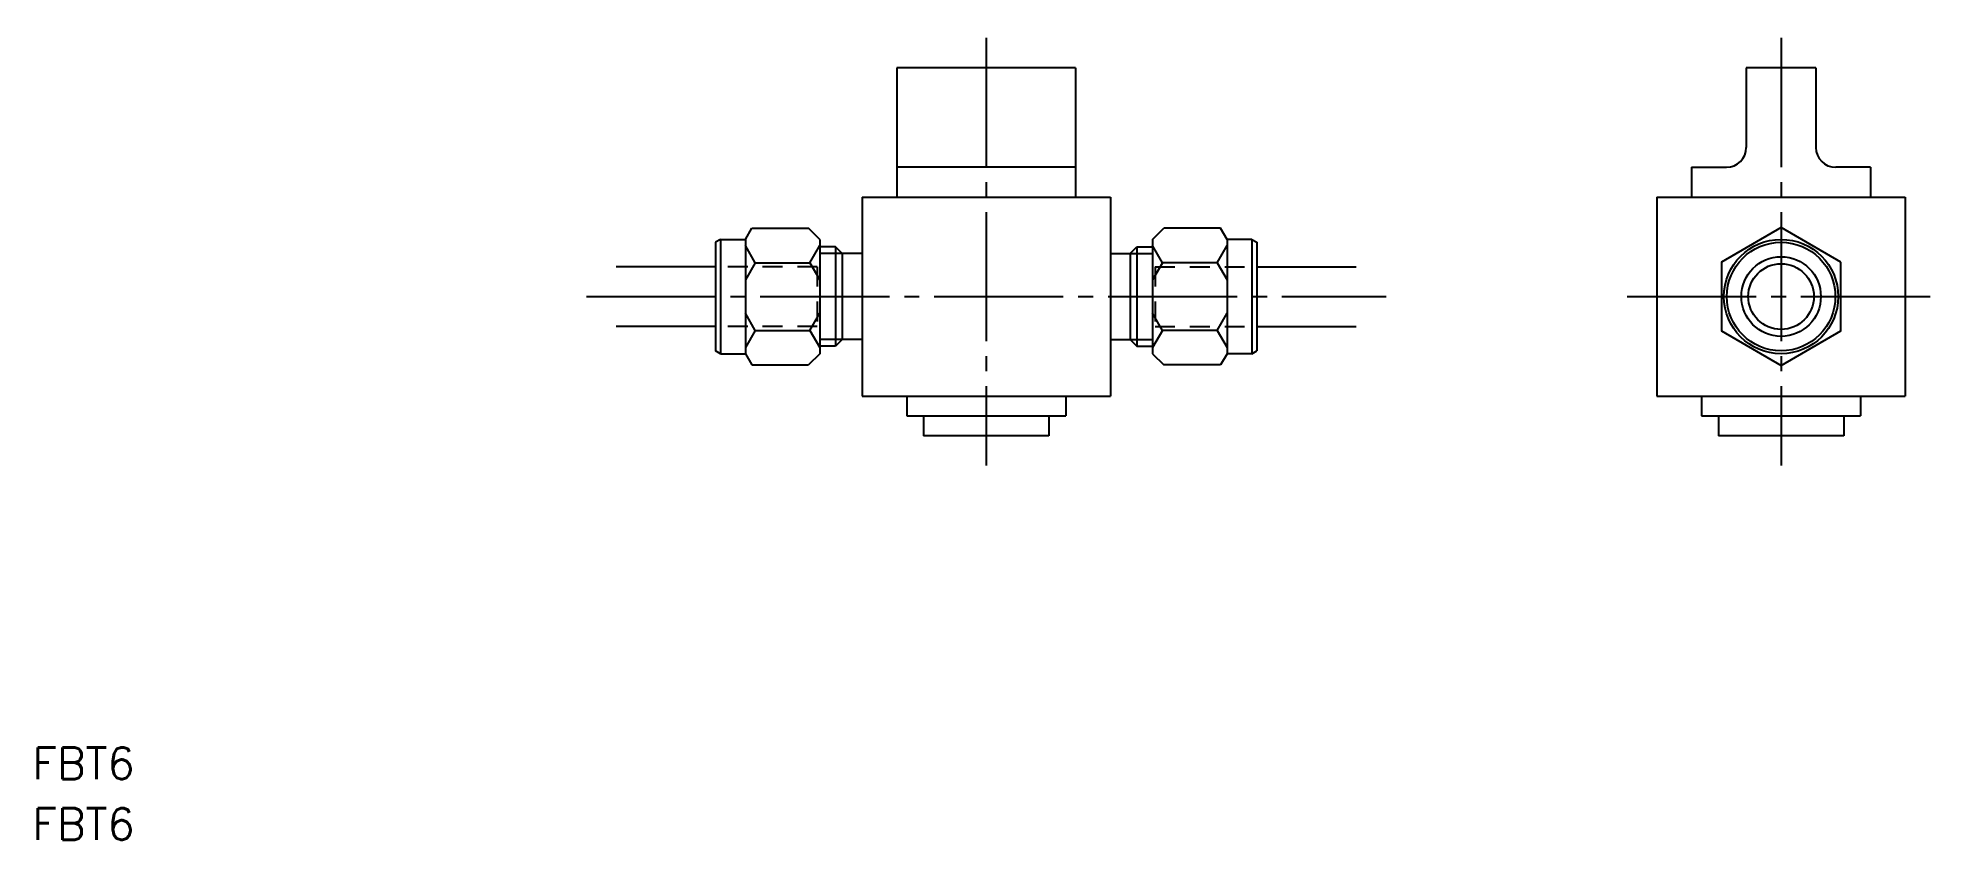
# Model space of a CAD drawing. Extents: x 14 to 205, y 69 to 149.
import ezdxf

# ---------------------------------------------------------------- set-up
doc = ezdxf.new("R2010")
doc.units = 0
doc.linetypes.add('CENTER', pattern=[17.5, 13, -1.5, 1.5, -1.5])
doc.linetypes.add('DASHED', pattern=[3.5, 2, -1.5])
doc.layers.get('0').update_dxf_attribs({"linetype": 'CONTINUOUS'})
doc.layers.add('CENTER', color=1, linetype='CENTER')
doc.styles.get("Standard").update_dxf_attribs({"font": 'txt.shx', "bigfont": '@extfont2.shx'})

msp = doc.modelspace()

# ---------------------------------------------------------------- linework, layer by layer
at = {"color": 7, "linetype": 'CONTINUOUS'}
for p, q in [((100.53, 146.25), (100.53, 133.25)), ((118.53, 146.25), (100.53, 146.25)), ((118.53, 146.25), (118.53, 133.25)), ((186.03, 146.25), (186.03, 138.25)), ((193.03, 146.25), (186.03, 146.25)), ((193.03, 146.25), (193.03, 138.25)), ((118.53, 136.25), (100.53, 136.25)), ((180.53, 136.25), (180.53, 133.25)), ((180.53, 136.25), (184.03, 136.25)), ((198.53, 136.25), (195.03, 136.25)), ((198.53, 136.25), (198.53, 133.25)), ((97.03, 133.25), (97.03, 113.25)), ((97.03, 133.25), (122.03, 133.25)), ((122.03, 133.25), (122.03, 113.25)), ((177.03, 133.25), (202.03, 133.25)), ((177.03, 133.25), (177.03, 113.25)), ((202.03, 133.25), (202.03, 113.25)), ((85.29, 129), (85.94, 130.13)), ((85.94, 130.13), (91.66, 130.13)), ((92.79, 129), (91.66, 130.13)), ((126.27, 129), (127.4, 130.13)), ((133.11, 130.13), (127.4, 130.13)), ((133.77, 129), (133.11, 130.13)), ((82.79, 129), (82.29, 128.71)), ((82.29, 128.71), (82.29, 117.79)), ((82.79, 129), (82.79, 117.5)), ((82.79, 129), (85.29, 129)), ((85.29, 129), (85.29, 117.5)), ((86.29, 126.65), (85.29, 128.38)), ((91.79, 126.65), (92.79, 128.38)), ((92.79, 129), (92.79, 117.5)), ((94.35, 128.25), (92.79, 128.25)), ((94.35, 128.25), (94.35, 118.25)), ((95.03, 127.57), (94.35, 128.25)), ((124.03, 127.57), (124.7, 128.25)), ((124.7, 128.25), (124.7, 118.25)), ((124.7, 128.25), (126.27, 128.25)), ((126.27, 129), (126.27, 117.5)), ((127.27, 126.65), (126.27, 128.38)), ((132.77, 126.65), (133.77, 128.38)), ((133.77, 129), (133.77, 117.5)), ((136.27, 129), (133.77, 129)), ((136.27, 129), (136.27, 117.5)), ((136.27, 129), (136.77, 128.71)), ((136.77, 128.71), (136.77, 117.79)), ((82.29, 126.25), (72.29, 126.25)), ((91.79, 126.65), (92.79, 124.92)), ((95.03, 127.57), (95.03, 118.93)), ((97.03, 127.57), (95.03, 127.57)), ((122.03, 127.57), (124.03, 127.57)), ((124.03, 127.57), (124.03, 118.93)), ((127.27, 126.65), (126.27, 124.92)), ((132.77, 126.65), (127.27, 126.65)), ((132.77, 126.65), (133.77, 124.92)), ((136.77, 126.25), (146.77, 126.25)), ((86.29, 119.85), (85.29, 121.58)), ((91.79, 119.85), (92.79, 121.58)), ((127.27, 119.85), (126.27, 121.58)), ((132.77, 119.85), (133.77, 121.58)), ((82.29, 120.25), (72.29, 120.25)), ((86.29, 119.85), (85.29, 118.12)), ((86.29, 119.85), (91.79, 119.85)), ((91.79, 119.85), (92.79, 118.12)), ((95.03, 118.93), (94.35, 118.25)), ((97.03, 118.93), (95.03, 118.93)), ((122.03, 118.93), (124.03, 118.93)), ((124.03, 118.93), (124.7, 118.25)), ((127.27, 119.85), (126.27, 118.12)), ((132.77, 119.85), (127.27, 119.85)), ((132.77, 119.85), (133.77, 118.12)), ((136.77, 120.25), (146.77, 120.25)), ((82.79, 117.5), (82.29, 117.79)), ((82.79, 117.5), (85.29, 117.5)), ((85.29, 117.5), (85.94, 116.37)), ((92.79, 117.5), (91.66, 116.37)), ((94.35, 118.25), (92.79, 118.25)), ((124.7, 118.25), (126.27, 118.25)), ((126.27, 117.5), (127.4, 116.37)), ((133.77, 117.5), (133.11, 116.37)), ((136.27, 117.5), (133.77, 117.5)), ((136.27, 117.5), (136.77, 117.79)), ((85.94, 116.37), (91.66, 116.37)), ((133.11, 116.37), (127.4, 116.37)), ((97.03, 113.25), (122.03, 113.25)), ((101.53, 113.25), (101.53, 111.25)), ((117.53, 113.25), (117.53, 111.25)), ((177.03, 113.25), (202.03, 113.25)), ((181.53, 113.25), (181.53, 111.25)), ((197.53, 113.25), (197.53, 111.25)), ((101.53, 111.25), (117.53, 111.25)), ((103.23, 111.25), (103.23, 109.25)), ((115.83, 111.25), (115.83, 109.25)), ((181.53, 111.25), (197.53, 111.25)), ((183.23, 111.25), (183.23, 109.25)), ((195.83, 111.25), (195.83, 109.25)), ((115.83, 109.25), (103.23, 109.25)), ((195.83, 109.25), (183.23, 109.25))]:
    msp.add_line(p, q, dxfattribs=at)
at = {"color": 3, "linetype": 'DASHED'}
for p, q in [((92.53, 126.25), (82.29, 126.25)), ((92.53, 126.25), (92.53, 120.25)), ((126.53, 126.25), (136.77, 126.25)), ((126.53, 126.25), (126.53, 120.25)), ((92.53, 120.25), (82.29, 120.25)), ((126.53, 120.25), (136.77, 120.25))]:
    msp.add_line(p, q, dxfattribs=at)
for q in [(85.29, 124.92), (91.79, 126.65)]:
    msp.add_line((86.29, 126.65), q)
at = {"color": 3, "linetype": 'CONTINUOUS'}
for p, q in [((95.03, 127.57), (92.79, 127.57)), ((124.03, 127.57), (126.27, 127.57)), ((95.03, 118.93), (92.79, 118.93)), ((124.03, 118.93), (126.27, 118.93))]:
    msp.add_line(p, q, dxfattribs=at)
at = {"color": 7, "linetype": 'CONTINUOUS'}
msp.add_lwpolyline([(195.53, 126.71), (189.53, 130.18), (183.53, 126.71), (183.53, 119.79), (189.53, 116.32), (195.53, 119.79)], close=True, dxfattribs=at)
for radius in [5.75, 5.46, 4, 3.3]:
    msp.add_circle((189.53, 123.25), radius, dxfattribs=at)
for centre, start, end in [((184.03, 138.25), 270, 0), ((195.03, 138.25), 180, 270)]:
    msp.add_arc(centre, 2, start, end, dxfattribs=at)
at = {"layer": 'CENTER', "color": 1, "linetype": 'CENTER'}
for p, q in [((109.53, 149.25), (109.53, 106.25)), ((189.53, 149.25), (189.53, 106.25)), ((69.29, 123.25), (149.77, 123.25)), ((174.03, 123.25), (205.03, 123.25))]:
    msp.add_line(p, q, dxfattribs=at)

# ---------------------------------------------------------------- texts
at = {"color": 7, "linetype": 'CONTINUOUS'}
for p in [(13.54, 74.72), (13.54, 68.61)]:
    msp.add_text('FBT6', height=3.2, dxfattribs=at).set_placement(p)

doc.saveas('drawing.dxf')
